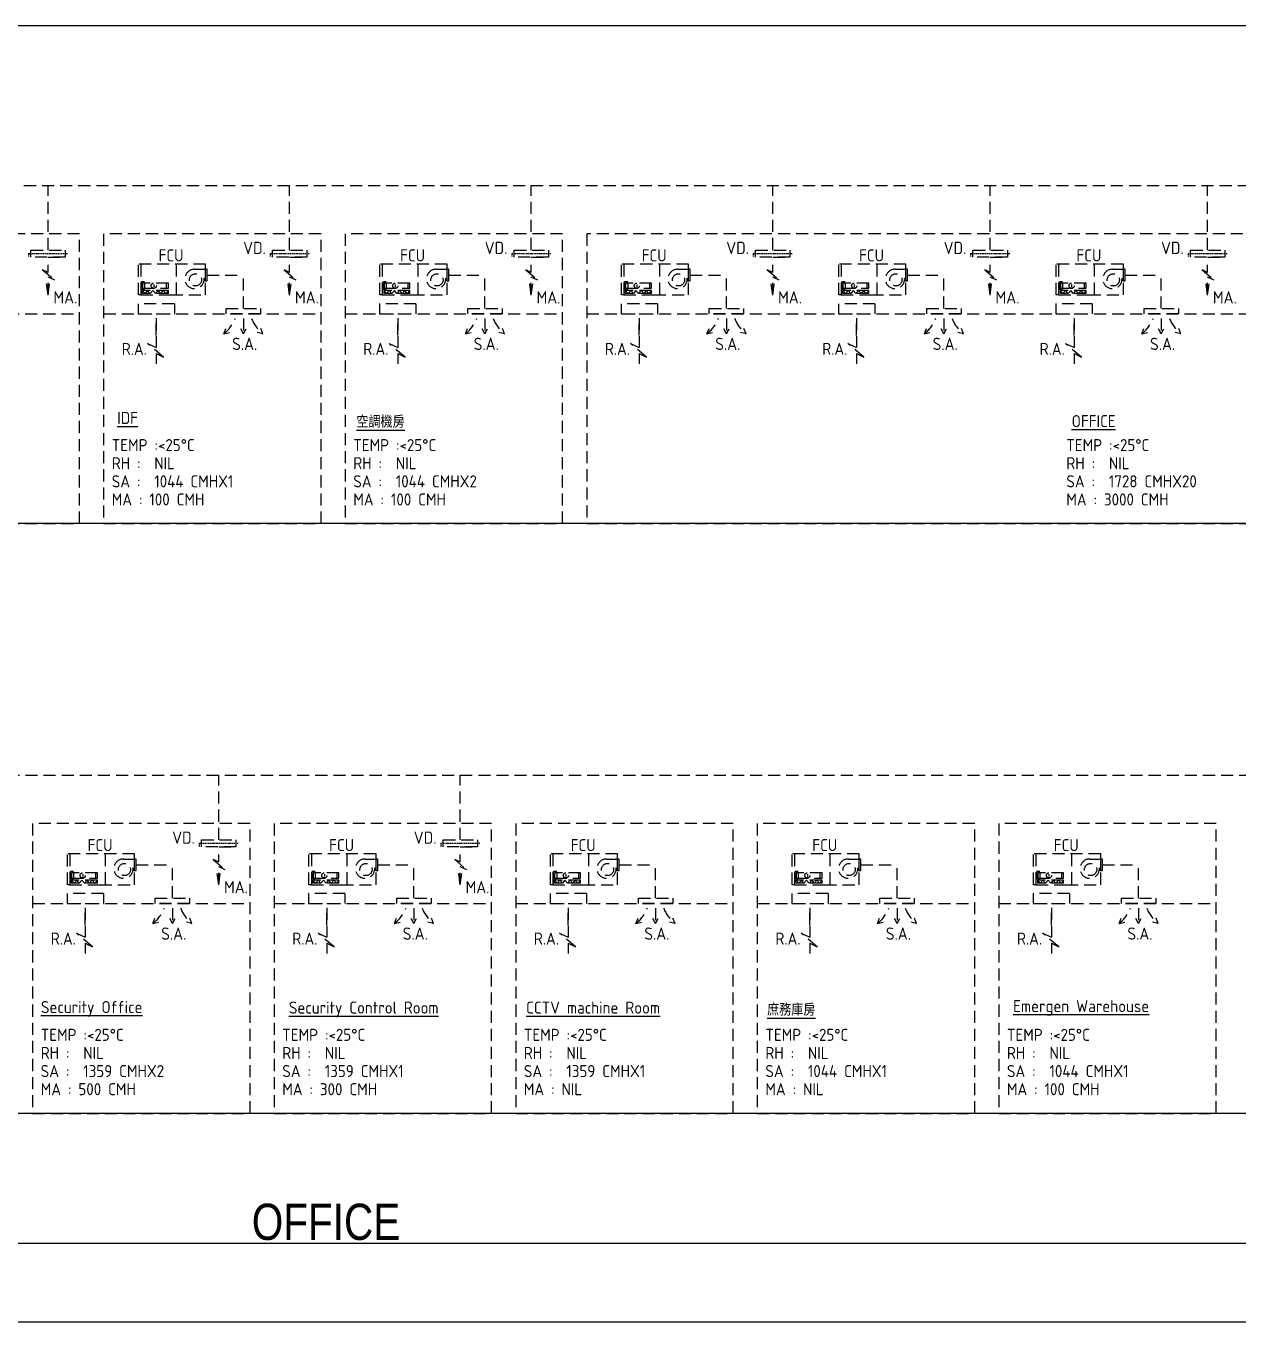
# Model space of a CAD drawing. Extents: x 41366 to 42076, y 84937 to 85507.
# Drawn here: x 41640.9 to 41891.8, y 84936.7 to 85205 of the extents above; entities that cross this region are included whole.
import ezdxf
from ezdxf.enums import TextEntityAlignment as Align

# ---------------------------------------------------------------- set-up
doc = ezdxf.new("R2010")
doc.units = 0
doc.header["$LTSCALE"] = 10
doc.linetypes.add('HIDDEN', pattern=[0.375, 0.25, -0.125])
for name, color, linetype in [('A-DETL-01', 1, 'Continuous'), ('M-DETL-22', 22, 'Continuous'), ('M-DUCT', 6, 'Continuous'), ('M-DUCT-DAPR', 3, 'Continuous'), ('M-EQPM-FFU', 3, 'Continuous'), ('M-EXHS-DAPR', 2, 'Continuous'), ('M-EXHS-TEXT', 4, 'Continuous'), ('M-HVAC-EQPM', 3, 'Continuous'), ('M-HVAC-TEXT', 2, 'Continuous'), ('SL', 1, 'Continuous')]:
    doc.layers.add(name, color=color, linetype=linetype)
doc.styles.add('AA-TXT', font='isocp.shx', dxfattribs={"width": 0.8, "bigfont": 'chineset.shx'})
doc.styles.add('STDTEXT', font='isocp.shx', dxfattribs={"bigfont": 'chineset.shx'})

msp = doc.modelspace()

# ---------------------------------------------------------------- linework, layer by layer
at = {"color": 252, "linetype": 'HIDDEN'}
for p, q in [((41685.87, 85144.46), (41685.87, 85141.28)), ((41735.87, 85144.46), (41735.87, 85141.28)), ((41785.87, 85144.46), (41785.87, 85141.28)), ((41830.87, 85144.46), (41830.87, 85141.28)), ((41875.87, 85144.46), (41875.87, 85141.28)), ((41681.83, 85141.28), (41682.25, 85142.39)), ((41681.83, 85141.28), (41682.99, 85141.56)), ((41685.87, 85141.28), (41685.31, 85142.34)), ((41685.87, 85141.28), (41686.42, 85142.34)), ((41689.91, 85141.28), (41688.75, 85141.56)), ((41689.91, 85141.28), (41689.48, 85142.39)), ((41731.83, 85141.28), (41732.25, 85142.39)), ((41731.83, 85141.28), (41732.99, 85141.56)), ((41735.87, 85141.28), (41735.31, 85142.34)), ((41735.87, 85141.28), (41736.42, 85142.34)), ((41739.91, 85141.28), (41738.75, 85141.56)), ((41739.91, 85141.28), (41739.48, 85142.39)), ((41781.83, 85141.28), (41782.25, 85142.39)), ((41781.83, 85141.28), (41782.99, 85141.56)), ((41785.87, 85141.28), (41785.31, 85142.34)), ((41785.87, 85141.28), (41786.42, 85142.34)), ((41789.91, 85141.28), (41788.75, 85141.56)), ((41789.91, 85141.28), (41789.48, 85142.39)), ((41826.83, 85141.28), (41827.25, 85142.39)), ((41826.83, 85141.28), (41827.99, 85141.56)), ((41830.87, 85141.28), (41830.31, 85142.34)), ((41830.87, 85141.28), (41831.42, 85142.34)), ((41834.91, 85141.28), (41833.75, 85141.56)), ((41834.91, 85141.28), (41834.48, 85142.39)), ((41871.83, 85141.28), (41872.25, 85142.39)), ((41871.83, 85141.28), (41872.99, 85141.56)), ((41875.87, 85141.28), (41875.31, 85142.34)), ((41875.87, 85141.28), (41876.42, 85142.34)), ((41879.91, 85141.28), (41878.75, 85141.56)), ((41879.91, 85141.28), (41879.48, 85142.39)), ((41671.18, 85022.38), (41671.18, 85019.2)), ((41721.18, 85022.38), (41721.18, 85019.2)), ((41771.18, 85022.38), (41771.18, 85019.2)), ((41821.18, 85022.38), (41821.18, 85019.2)), ((41871.18, 85022.38), (41871.18, 85019.2)), ((41667.13, 85019.2), (41667.56, 85020.31)), ((41671.18, 85019.2), (41670.62, 85020.25)), ((41671.18, 85019.2), (41671.73, 85020.25)), ((41675.22, 85019.2), (41674.79, 85020.31)), ((41717.13, 85019.2), (41717.56, 85020.31)), ((41721.18, 85019.2), (41720.62, 85020.25)), ((41721.18, 85019.2), (41721.73, 85020.25)), ((41725.22, 85019.2), (41724.79, 85020.31)), ((41767.13, 85019.2), (41767.56, 85020.31)), ((41771.18, 85019.2), (41770.62, 85020.25)), ((41771.18, 85019.2), (41771.73, 85020.25)), ((41775.22, 85019.2), (41774.79, 85020.31)), ((41817.13, 85019.2), (41817.56, 85020.31)), ((41821.18, 85019.2), (41820.62, 85020.25)), ((41821.18, 85019.2), (41821.73, 85020.25)), ((41825.22, 85019.2), (41824.79, 85020.31)), ((41867.13, 85019.2), (41867.56, 85020.31)), ((41871.18, 85019.2), (41870.62, 85020.25)), ((41871.18, 85019.2), (41871.73, 85020.25)), ((41875.22, 85019.2), (41874.79, 85020.31)), ((41667.13, 85019.2), (41668.29, 85019.47)), ((41675.22, 85019.2), (41674.06, 85019.47)), ((41717.13, 85019.2), (41718.29, 85019.47)), ((41725.22, 85019.2), (41724.06, 85019.47)), ((41767.13, 85019.2), (41768.29, 85019.47)), ((41775.22, 85019.2), (41774.06, 85019.47)), ((41817.13, 85019.2), (41818.29, 85019.47)), ((41825.22, 85019.2), (41824.06, 85019.47)), ((41867.13, 85019.2), (41868.29, 85019.47)), ((41875.22, 85019.2), (41874.06, 85019.47))]:
    msp.add_line(p, q, dxfattribs=at)
at = {"color": 2}
msp.add_line((41370.97, 84953.01), (42055.27, 84953.01), dxfattribs=at)
at = {"color": 252, "linetype": 'HIDDEN'}
for centre, start, end in [((41677.15, 85147.21), 308.2671, 338.6838), ((41694.58, 85147.21), 201.3162, 231.7329), ((41727.15, 85147.21), 308.2671, 338.6838), ((41744.58, 85147.21), 201.3162, 231.7329), ((41777.15, 85147.21), 308.2671, 338.6838), ((41794.58, 85147.21), 201.3162, 231.7329), ((41822.15, 85147.21), 308.2671, 338.6838), ((41839.58, 85147.21), 201.3162, 231.7329), ((41867.15, 85147.21), 308.2671, 338.6838), ((41884.58, 85147.21), 201.3162, 231.7329), ((41662.46, 85025.12), 308.2671, 338.6838), ((41679.89, 85025.12), 201.3162, 231.7329), ((41712.46, 85025.12), 308.2671, 338.6838), ((41729.89, 85025.12), 201.3162, 231.7329), ((41762.46, 85025.12), 308.2671, 338.6838), ((41779.89, 85025.12), 201.3162, 231.7329), ((41812.46, 85025.12), 308.2671, 338.6838), ((41829.89, 85025.12), 201.3162, 231.7329), ((41862.46, 85025.12), 308.2671, 338.6838), ((41879.89, 85025.12), 201.3162, 231.7329)]:
    msp.add_arc(centre, 7.55, start, end, dxfattribs=at)
at = {"layer": 'A-DETL-01', "linetype": 'Continuous'}
for p, q in [((42049.3, 85205.02), (41374.83, 85205.02)), ((42049.3, 85101.99), (41375.02, 85101.99)), ((42067.5, 84979.9), (41369.96, 84979.9))]:
    msp.add_line(p, q, dxfattribs=at)
at = {"layer": 'DEFPOINTS', "color": 1}
msp.add_lwpolyline([(41365.57, 85507.15), (42076.35, 85507.15), (42076.35, 84936.69), (41365.57, 84936.69)], close=True, dxfattribs=at)
at = {"layer": 'M-DETL-22', "color": 252, "linetype": 'HIDDEN'}
for p, q in [((41664.62, 85149.33), (41670.84, 85149.33)), ((41714.62, 85149.33), (41720.84, 85149.33)), ((41764.62, 85149.33), (41770.84, 85149.33)), ((41809.62, 85149.33), (41815.84, 85149.33)), ((41854.62, 85149.33), (41860.84, 85149.33)), ((41649.93, 85027.24), (41656.15, 85027.24)), ((41699.93, 85027.24), (41706.15, 85027.24)), ((41749.93, 85027.24), (41756.15, 85027.24)), ((41799.93, 85027.24), (41806.15, 85027.24)), ((41849.93, 85027.24), (41856.15, 85027.24))]:
    msp.add_line(p, q, dxfattribs=at)
at = {"layer": 'M-DUCT', "color": 252, "linetype": 'HIDDEN'}
for p, q in [((41445.44, 85172), (41989.24, 85172)), ((41645.44, 85158.62), (41645.44, 85172)), ((41695.44, 85158.62), (41695.44, 85172)), ((41745.44, 85158.62), (41745.44, 85172)), ((41795.44, 85158.62), (41795.44, 85172)), ((41840.44, 85158.62), (41840.44, 85172)), ((41885.44, 85158.62), (41885.44, 85172)), ((41678.36, 85153.43), (41685.87, 85153.43)), ((41685.87, 85146.51), (41685.87, 85153.43)), ((41728.36, 85153.43), (41735.87, 85153.43)), ((41735.87, 85146.51), (41735.87, 85153.43)), ((41778.36, 85153.43), (41785.87, 85153.43)), ((41785.87, 85146.51), (41785.87, 85153.43)), ((41823.36, 85153.43), (41830.87, 85153.43)), ((41830.87, 85146.51), (41830.87, 85153.43)), ((41868.36, 85153.43), (41875.87, 85153.43)), ((41875.87, 85146.51), (41875.87, 85153.43)), ((41580.75, 85049.92), (42007.13, 85049.92)), ((41680.75, 85036.53), (41680.75, 85049.92)), ((41730.75, 85036.53), (41730.75, 85049.92)), ((41663.67, 85031.35), (41671.18, 85031.35)), ((41671.18, 85024.42), (41671.18, 85031.35)), ((41713.67, 85031.35), (41721.18, 85031.35)), ((41721.18, 85024.42), (41721.18, 85031.35)), ((41763.67, 85031.35), (41771.18, 85031.35)), ((41771.18, 85024.42), (41771.18, 85031.35)), ((41813.67, 85031.35), (41821.18, 85031.35)), ((41821.18, 85024.42), (41821.18, 85031.35)), ((41863.67, 85031.35), (41871.18, 85031.35)), ((41871.18, 85024.42), (41871.18, 85031.35))]:
    msp.add_line(p, q, dxfattribs=at)
at = {"layer": 'M-DUCT-DAPR', "color": 252, "linetype": 'HIDDEN', "ltscale": 0.1}
for p, q in [((41641.4, 85157.89), (41649.49, 85157.89)), ((41641.4, 85157.89), (41641.4, 85157.16)), ((41691.4, 85157.89), (41699.49, 85157.89)), ((41691.4, 85157.89), (41691.4, 85157.16)), ((41741.4, 85157.89), (41749.49, 85157.89)), ((41741.4, 85157.89), (41741.4, 85157.16)), ((41791.4, 85157.89), (41799.49, 85157.89)), ((41791.4, 85157.89), (41791.4, 85157.16)), ((41836.4, 85157.89), (41844.49, 85157.89)), ((41836.4, 85157.89), (41836.4, 85157.16)), ((41881.4, 85157.89), (41889.49, 85157.89)), ((41881.4, 85157.89), (41881.4, 85157.16)), ((41676.71, 85035.8), (41684.79, 85035.8)), ((41676.71, 85035.8), (41676.71, 85035.07)), ((41726.71, 85035.8), (41734.79, 85035.8)), ((41726.71, 85035.8), (41726.71, 85035.07))]:
    msp.add_line(p, q, dxfattribs=at)
at = {"layer": 'M-DUCT-DAPR', "color": 252, "linetype": 'HIDDEN'}
for points in [[(41649, 85157.16), (41641.89, 85157.16), (41641.89, 85158.62), (41649, 85158.62)], [(41699, 85157.16), (41691.89, 85157.16), (41691.89, 85158.62), (41699, 85158.62)], [(41749, 85157.16), (41741.89, 85157.16), (41741.89, 85158.62), (41749, 85158.62)], [(41799, 85157.16), (41791.89, 85157.16), (41791.89, 85158.62), (41799, 85158.62)], [(41844, 85157.16), (41836.89, 85157.16), (41836.89, 85158.62), (41844, 85158.62)], [(41889, 85157.16), (41881.89, 85157.16), (41881.89, 85158.62), (41889, 85158.62)], [(41684.31, 85035.07), (41677.2, 85035.07), (41677.2, 85036.53), (41684.31, 85036.53)], [(41734.31, 85035.07), (41727.2, 85035.07), (41727.2, 85036.53), (41734.31, 85036.53)]]:
    msp.add_lwpolyline(points, close=True, dxfattribs=at)
at = {"layer": 'M-EQPM-FFU', "color": 252, "linetype": 'HIDDEN'}
for p, q in [((41671.58, 85147.47), (41664.05, 85147.47)), ((41664.05, 85147.47), (41664.05, 85145.39)), ((41671.58, 85147.47), (41671.58, 85145.39)), ((41721.58, 85147.47), (41714.05, 85147.47)), ((41714.05, 85147.47), (41714.05, 85145.39)), ((41721.58, 85147.47), (41721.58, 85145.39)), ((41771.58, 85147.47), (41764.05, 85147.47)), ((41764.05, 85147.47), (41764.05, 85145.39)), ((41771.58, 85147.47), (41771.58, 85145.39)), ((41816.58, 85147.47), (41809.05, 85147.47)), ((41809.05, 85147.47), (41809.05, 85145.39)), ((41816.58, 85147.47), (41816.58, 85145.39)), ((41861.58, 85147.47), (41854.05, 85147.47)), ((41854.05, 85147.47), (41854.05, 85145.39)), ((41861.58, 85147.47), (41861.58, 85145.39)), ((41664.05, 85145.39), (41671.58, 85145.39)), ((41714.05, 85145.39), (41721.58, 85145.39)), ((41764.05, 85145.39), (41771.58, 85145.39)), ((41809.05, 85145.39), (41816.58, 85145.39)), ((41854.05, 85145.39), (41861.58, 85145.39)), ((41656.89, 85025.39), (41649.36, 85025.39)), ((41649.36, 85025.39), (41649.36, 85023.31)), ((41656.89, 85025.39), (41656.89, 85023.31)), ((41706.89, 85025.39), (41699.36, 85025.39)), ((41699.36, 85025.39), (41699.36, 85023.31)), ((41706.89, 85025.39), (41706.89, 85023.31)), ((41756.89, 85025.39), (41749.36, 85025.39)), ((41749.36, 85025.39), (41749.36, 85023.31)), ((41756.89, 85025.39), (41756.89, 85023.31)), ((41806.89, 85025.39), (41799.36, 85025.39)), ((41799.36, 85025.39), (41799.36, 85023.31)), ((41806.89, 85025.39), (41806.89, 85023.31)), ((41856.89, 85025.39), (41849.36, 85025.39)), ((41849.36, 85025.39), (41849.36, 85023.31)), ((41856.89, 85025.39), (41856.89, 85023.31)), ((41649.36, 85023.31), (41656.89, 85023.31)), ((41699.36, 85023.31), (41706.89, 85023.31)), ((41749.36, 85023.31), (41756.89, 85023.31)), ((41799.36, 85023.31), (41806.89, 85023.31)), ((41849.36, 85023.31), (41856.89, 85023.31))]:
    msp.add_line(p, q, dxfattribs=at)
at = {"layer": 'M-EXHS-DAPR', "color": 252, "linetype": 'HIDDEN'}
for p, q in [((41641.95, 85158.62), (41648.94, 85158.62)), ((41645.44, 85157.16), (41648.94, 85157.16)), ((41691.95, 85158.62), (41698.94, 85158.62)), ((41695.44, 85157.16), (41698.94, 85157.16)), ((41741.95, 85158.62), (41748.94, 85158.62)), ((41745.44, 85157.16), (41748.94, 85157.16)), ((41791.95, 85158.62), (41798.94, 85158.62)), ((41795.44, 85157.16), (41798.94, 85157.16)), ((41836.95, 85158.62), (41843.94, 85158.62)), ((41840.44, 85157.16), (41843.94, 85157.16)), ((41881.95, 85158.62), (41888.94, 85158.62)), ((41885.44, 85157.16), (41888.94, 85157.16)), ((41682.31, 85146.51), (41689.42, 85146.51)), ((41682.31, 85145.39), (41682.31, 85146.51)), ((41689.42, 85146.51), (41689.42, 85145.39)), ((41732.31, 85146.51), (41739.42, 85146.51)), ((41732.31, 85145.39), (41732.31, 85146.51)), ((41739.42, 85146.51), (41739.42, 85145.39)), ((41782.31, 85146.51), (41789.42, 85146.51)), ((41782.31, 85145.39), (41782.31, 85146.51)), ((41789.42, 85146.51), (41789.42, 85145.39)), ((41827.31, 85146.51), (41834.42, 85146.51)), ((41827.31, 85145.39), (41827.31, 85146.51)), ((41834.42, 85146.51), (41834.42, 85145.39)), ((41872.31, 85146.51), (41879.42, 85146.51)), ((41872.31, 85145.39), (41872.31, 85146.51)), ((41879.42, 85146.51), (41879.42, 85145.39)), ((41689.42, 85145.39), (41682.31, 85145.39)), ((41739.42, 85145.39), (41732.31, 85145.39)), ((41789.42, 85145.39), (41782.31, 85145.39)), ((41834.42, 85145.39), (41827.31, 85145.39)), ((41879.42, 85145.39), (41872.31, 85145.39)), ((41677.25, 85036.53), (41684.25, 85036.53)), ((41727.25, 85036.53), (41734.25, 85036.53)), ((41680.75, 85035.07), (41684.25, 85035.07)), ((41730.75, 85035.07), (41734.25, 85035.07)), ((41667.62, 85024.42), (41674.73, 85024.42)), ((41667.62, 85023.31), (41667.62, 85024.42)), ((41674.73, 85023.31), (41667.62, 85023.31)), ((41674.73, 85024.42), (41674.73, 85023.31)), ((41717.62, 85024.42), (41724.73, 85024.42)), ((41717.62, 85023.31), (41717.62, 85024.42)), ((41724.73, 85023.31), (41717.62, 85023.31)), ((41724.73, 85024.42), (41724.73, 85023.31)), ((41767.62, 85024.42), (41774.73, 85024.42)), ((41767.62, 85023.31), (41767.62, 85024.42)), ((41774.73, 85023.31), (41767.62, 85023.31)), ((41774.73, 85024.42), (41774.73, 85023.31)), ((41817.62, 85024.42), (41824.73, 85024.42)), ((41817.62, 85023.31), (41817.62, 85024.42)), ((41824.73, 85023.31), (41817.62, 85023.31)), ((41824.73, 85024.42), (41824.73, 85023.31)), ((41867.62, 85024.42), (41874.73, 85024.42)), ((41867.62, 85023.31), (41867.62, 85024.42)), ((41874.73, 85023.31), (41867.62, 85023.31)), ((41874.73, 85024.42), (41874.73, 85023.31))]:
    msp.add_line(p, q, dxfattribs=at)
at = {"layer": 'M-HVAC-EQPM', "color": 252, "linetype": 'HIDDEN'}
for p, q in [((41678.02, 85155.67), (41664.12, 85155.67)), ((41664.12, 85149.33), (41664.12, 85155.67)), ((41664.62, 85155.67), (41664.62, 85149.33)), ((41671.97, 85155.67), (41671.97, 85149.33)), ((41675.75, 85154.64), (41678.02, 85154.64)), ((41678.02, 85154.64), (41678.02, 85155.67)), ((41678.02, 85152.23), (41678.02, 85154.64)), ((41678.36, 85154.64), (41678.02, 85154.64)), ((41678.36, 85152.23), (41678.36, 85154.64)), ((41728.02, 85155.67), (41714.12, 85155.67)), ((41714.12, 85149.33), (41714.12, 85155.67)), ((41714.62, 85155.67), (41714.62, 85149.33)), ((41721.97, 85155.67), (41721.97, 85149.33)), ((41725.75, 85154.64), (41728.02, 85154.64)), ((41728.02, 85154.64), (41728.02, 85155.67)), ((41728.02, 85152.23), (41728.02, 85154.64)), ((41728.36, 85154.64), (41728.02, 85154.64)), ((41728.36, 85152.23), (41728.36, 85154.64)), ((41778.02, 85155.67), (41764.12, 85155.67)), ((41764.12, 85149.33), (41764.12, 85155.67)), ((41764.62, 85155.67), (41764.62, 85149.33)), ((41771.97, 85155.67), (41771.97, 85149.33)), ((41775.75, 85154.64), (41778.02, 85154.64)), ((41778.02, 85154.64), (41778.02, 85155.67)), ((41778.02, 85152.23), (41778.02, 85154.64)), ((41778.36, 85154.64), (41778.02, 85154.64)), ((41778.36, 85152.23), (41778.36, 85154.64)), ((41823.02, 85155.67), (41809.12, 85155.67)), ((41809.12, 85149.33), (41809.12, 85155.67)), ((41809.62, 85155.67), (41809.62, 85149.33)), ((41816.97, 85155.67), (41816.97, 85149.33)), ((41820.75, 85154.64), (41823.02, 85154.64)), ((41823.02, 85154.64), (41823.02, 85155.67)), ((41823.02, 85152.23), (41823.02, 85154.64)), ((41823.36, 85154.64), (41823.02, 85154.64)), ((41823.36, 85152.23), (41823.36, 85154.64)), ((41868.02, 85155.67), (41854.12, 85155.67)), ((41854.12, 85149.33), (41854.12, 85155.67)), ((41854.62, 85155.67), (41854.62, 85149.33)), ((41861.97, 85155.67), (41861.97, 85149.33)), ((41865.75, 85154.64), (41868.02, 85154.64)), ((41868.02, 85154.64), (41868.02, 85155.67)), ((41868.02, 85152.23), (41868.02, 85154.64)), ((41868.36, 85154.64), (41868.02, 85154.64)), ((41868.36, 85152.23), (41868.36, 85154.64)), ((41664.77, 85150.47), (41664.77, 85152.02)), ((41665.41, 85152.02), (41664.77, 85152.02)), ((41670.33, 85151.78), (41664.98, 85151.78)), ((41664.98, 85151.78), (41664.98, 85150.71)), ((41665.41, 85151.78), (41665.41, 85150.71)), ((41667.31, 85151.5), (41667.31, 85150.99)), ((41669.91, 85151.78), (41669.91, 85150.71)), ((41670.33, 85150.71), (41670.33, 85151.78)), ((41678.02, 85152.23), (41677.7, 85152.23)), ((41678.02, 85149.33), (41678.02, 85152.23)), ((41678.02, 85152.23), (41678.36, 85152.23)), ((41714.77, 85150.47), (41714.77, 85152.02)), ((41715.41, 85152.02), (41714.77, 85152.02)), ((41720.33, 85151.78), (41714.98, 85151.78)), ((41714.98, 85151.78), (41714.98, 85150.71)), ((41715.41, 85151.78), (41715.41, 85150.71)), ((41717.31, 85151.5), (41717.31, 85150.99)), ((41719.91, 85151.78), (41719.91, 85150.71)), ((41720.33, 85150.71), (41720.33, 85151.78)), ((41728.02, 85152.23), (41727.7, 85152.23)), ((41728.02, 85149.33), (41728.02, 85152.23)), ((41728.02, 85152.23), (41728.36, 85152.23)), ((41764.77, 85150.47), (41764.77, 85152.02)), ((41765.41, 85152.02), (41764.77, 85152.02)), ((41770.33, 85151.78), (41764.98, 85151.78)), ((41764.98, 85151.78), (41764.98, 85150.71)), ((41765.41, 85151.78), (41765.41, 85150.71)), ((41767.31, 85151.5), (41767.31, 85150.99)), ((41769.91, 85151.78), (41769.91, 85150.71)), ((41770.33, 85150.71), (41770.33, 85151.78)), ((41778.02, 85152.23), (41777.7, 85152.23)), ((41778.02, 85149.33), (41778.02, 85152.23)), ((41778.02, 85152.23), (41778.36, 85152.23)), ((41809.77, 85150.47), (41809.77, 85152.02)), ((41810.41, 85152.02), (41809.77, 85152.02)), ((41815.33, 85151.78), (41809.98, 85151.78)), ((41809.98, 85151.78), (41809.98, 85150.71)), ((41810.41, 85151.78), (41810.41, 85150.71)), ((41812.31, 85151.5), (41812.31, 85150.99)), ((41814.91, 85151.78), (41814.91, 85150.71)), ((41815.33, 85150.71), (41815.33, 85151.78)), ((41823.02, 85152.23), (41822.7, 85152.23)), ((41823.02, 85149.33), (41823.02, 85152.23)), ((41823.02, 85152.23), (41823.36, 85152.23)), ((41854.77, 85150.47), (41854.77, 85152.02)), ((41855.41, 85152.02), (41854.77, 85152.02)), ((41860.33, 85151.78), (41854.98, 85151.78)), ((41854.98, 85151.78), (41854.98, 85150.71)), ((41855.41, 85151.78), (41855.41, 85150.71)), ((41857.31, 85151.5), (41857.31, 85150.99)), ((41859.91, 85151.78), (41859.91, 85150.71)), ((41860.33, 85150.71), (41860.33, 85151.78)), ((41868.02, 85152.23), (41867.7, 85152.23)), ((41868.02, 85149.33), (41868.02, 85152.23)), ((41868.02, 85152.23), (41868.36, 85152.23)), ((41664.62, 85149.33), (41664.12, 85149.33)), ((41665.41, 85150.47), (41664.77, 85150.47)), ((41664.98, 85150.71), (41670.33, 85150.71)), ((41664.98, 85149.63), (41664.98, 85150.26)), ((41665.52, 85149.63), (41664.98, 85150.26)), ((41670.33, 85150.26), (41664.98, 85150.26)), ((41670.33, 85149.63), (41664.98, 85149.63)), ((41666.05, 85150.26), (41665.52, 85149.63)), ((41666.59, 85149.63), (41666.05, 85150.26)), ((41667.12, 85150.26), (41666.59, 85149.63)), ((41667.66, 85149.63), (41667.12, 85150.26)), ((41668.19, 85150.26), (41667.66, 85149.63)), ((41668.73, 85149.63), (41668.19, 85150.26)), ((41669.26, 85150.26), (41668.73, 85149.63)), ((41669.8, 85149.63), (41669.26, 85150.26)), ((41670.33, 85150.26), (41669.8, 85149.63)), ((41670.33, 85149.63), (41670.33, 85150.26)), ((41670.84, 85149.33), (41678.02, 85149.33)), ((41714.62, 85149.33), (41714.12, 85149.33)), ((41715.41, 85150.47), (41714.77, 85150.47)), ((41714.98, 85150.71), (41720.33, 85150.71)), ((41714.98, 85149.63), (41714.98, 85150.26)), ((41715.52, 85149.63), (41714.98, 85150.26)), ((41720.33, 85150.26), (41714.98, 85150.26)), ((41720.33, 85149.63), (41714.98, 85149.63)), ((41716.05, 85150.26), (41715.52, 85149.63)), ((41716.59, 85149.63), (41716.05, 85150.26)), ((41717.12, 85150.26), (41716.59, 85149.63)), ((41717.66, 85149.63), (41717.12, 85150.26)), ((41718.19, 85150.26), (41717.66, 85149.63)), ((41718.73, 85149.63), (41718.19, 85150.26)), ((41719.26, 85150.26), (41718.73, 85149.63)), ((41719.8, 85149.63), (41719.26, 85150.26)), ((41720.33, 85150.26), (41719.8, 85149.63)), ((41720.33, 85149.63), (41720.33, 85150.26)), ((41720.84, 85149.33), (41728.02, 85149.33)), ((41764.62, 85149.33), (41764.12, 85149.33)), ((41765.41, 85150.47), (41764.77, 85150.47)), ((41764.98, 85150.71), (41770.33, 85150.71)), ((41764.98, 85149.63), (41764.98, 85150.26)), ((41765.52, 85149.63), (41764.98, 85150.26)), ((41770.33, 85150.26), (41764.98, 85150.26)), ((41770.33, 85149.63), (41764.98, 85149.63)), ((41766.05, 85150.26), (41765.52, 85149.63)), ((41766.59, 85149.63), (41766.05, 85150.26)), ((41767.12, 85150.26), (41766.59, 85149.63)), ((41767.66, 85149.63), (41767.12, 85150.26)), ((41768.19, 85150.26), (41767.66, 85149.63)), ((41768.73, 85149.63), (41768.19, 85150.26)), ((41769.26, 85150.26), (41768.73, 85149.63)), ((41769.8, 85149.63), (41769.26, 85150.26)), ((41770.33, 85150.26), (41769.8, 85149.63)), ((41770.33, 85149.63), (41770.33, 85150.26)), ((41770.84, 85149.33), (41778.02, 85149.33)), ((41809.62, 85149.33), (41809.12, 85149.33)), ((41810.41, 85150.47), (41809.77, 85150.47)), ((41809.98, 85150.71), (41815.33, 85150.71)), ((41809.98, 85149.63), (41809.98, 85150.26)), ((41810.52, 85149.63), (41809.98, 85150.26)), ((41815.33, 85150.26), (41809.98, 85150.26)), ((41815.33, 85149.63), (41809.98, 85149.63)), ((41811.05, 85150.26), (41810.52, 85149.63)), ((41811.59, 85149.63), (41811.05, 85150.26)), ((41812.12, 85150.26), (41811.59, 85149.63)), ((41812.66, 85149.63), (41812.12, 85150.26)), ((41813.19, 85150.26), (41812.66, 85149.63)), ((41813.73, 85149.63), (41813.19, 85150.26)), ((41814.26, 85150.26), (41813.73, 85149.63)), ((41814.8, 85149.63), (41814.26, 85150.26)), ((41815.33, 85150.26), (41814.8, 85149.63)), ((41815.33, 85149.63), (41815.33, 85150.26)), ((41815.84, 85149.33), (41823.02, 85149.33)), ((41854.62, 85149.33), (41854.12, 85149.33)), ((41855.41, 85150.47), (41854.77, 85150.47)), ((41854.98, 85150.71), (41860.33, 85150.71)), ((41854.98, 85149.63), (41854.98, 85150.26)), ((41855.52, 85149.63), (41854.98, 85150.26)), ((41860.33, 85150.26), (41854.98, 85150.26)), ((41860.33, 85149.63), (41854.98, 85149.63)), ((41856.05, 85150.26), (41855.52, 85149.63)), ((41856.59, 85149.63), (41856.05, 85150.26)), ((41857.12, 85150.26), (41856.59, 85149.63)), ((41857.66, 85149.63), (41857.12, 85150.26)), ((41858.19, 85150.26), (41857.66, 85149.63)), ((41858.73, 85149.63), (41858.19, 85150.26)), ((41859.26, 85150.26), (41858.73, 85149.63)), ((41859.8, 85149.63), (41859.26, 85150.26)), ((41860.33, 85150.26), (41859.8, 85149.63)), ((41860.33, 85149.63), (41860.33, 85150.26)), ((41860.84, 85149.33), (41868.02, 85149.33)), ((41663.33, 85033.59), (41649.43, 85033.59)), ((41649.43, 85027.24), (41649.43, 85033.59)), ((41649.93, 85033.59), (41649.93, 85027.24)), ((41657.28, 85033.59), (41657.28, 85027.24)), ((41663.33, 85032.55), (41663.33, 85033.59)), ((41713.33, 85033.59), (41699.43, 85033.59)), ((41699.43, 85027.24), (41699.43, 85033.59)), ((41699.93, 85033.59), (41699.93, 85027.24)), ((41707.28, 85033.59), (41707.28, 85027.24)), ((41713.33, 85032.55), (41713.33, 85033.59)), ((41763.33, 85033.59), (41749.43, 85033.59)), ((41749.43, 85027.24), (41749.43, 85033.59)), ((41749.93, 85033.59), (41749.93, 85027.24)), ((41757.28, 85033.59), (41757.28, 85027.24)), ((41763.33, 85032.55), (41763.33, 85033.59)), ((41813.33, 85033.59), (41799.43, 85033.59)), ((41799.43, 85027.24), (41799.43, 85033.59)), ((41799.93, 85033.59), (41799.93, 85027.24)), ((41807.28, 85033.59), (41807.28, 85027.24)), ((41813.33, 85032.55), (41813.33, 85033.59)), ((41863.33, 85033.59), (41849.43, 85033.59)), ((41849.43, 85027.24), (41849.43, 85033.59)), ((41849.93, 85033.59), (41849.93, 85027.24)), ((41857.28, 85033.59), (41857.28, 85027.24)), ((41863.33, 85032.55), (41863.33, 85033.59)), ((41661.06, 85032.55), (41663.33, 85032.55)), ((41663.33, 85030.15), (41663.33, 85032.55)), ((41663.67, 85032.55), (41663.33, 85032.55)), ((41663.67, 85030.15), (41663.67, 85032.55)), ((41711.06, 85032.55), (41713.33, 85032.55)), ((41713.33, 85030.15), (41713.33, 85032.55)), ((41713.67, 85032.55), (41713.33, 85032.55)), ((41713.67, 85030.15), (41713.67, 85032.55)), ((41761.06, 85032.55), (41763.33, 85032.55)), ((41763.33, 85030.15), (41763.33, 85032.55)), ((41763.67, 85032.55), (41763.33, 85032.55)), ((41763.67, 85030.15), (41763.67, 85032.55)), ((41811.06, 85032.55), (41813.33, 85032.55)), ((41813.33, 85030.15), (41813.33, 85032.55)), ((41813.67, 85032.55), (41813.33, 85032.55)), ((41813.67, 85030.15), (41813.67, 85032.55)), ((41861.06, 85032.55), (41863.33, 85032.55)), ((41863.33, 85030.15), (41863.33, 85032.55)), ((41863.67, 85032.55), (41863.33, 85032.55)), ((41863.67, 85030.15), (41863.67, 85032.55)), ((41650.08, 85028.38), (41650.08, 85029.94)), ((41650.72, 85029.94), (41650.08, 85029.94)), ((41650.72, 85028.38), (41650.08, 85028.38)), ((41655.64, 85029.69), (41650.29, 85029.69)), ((41650.29, 85029.69), (41650.29, 85028.62)), ((41650.29, 85028.62), (41655.64, 85028.62)), ((41650.29, 85027.54), (41650.29, 85028.17)), ((41650.82, 85027.54), (41650.29, 85028.17)), ((41655.64, 85028.17), (41650.29, 85028.17)), ((41650.72, 85029.69), (41650.72, 85028.62)), ((41651.36, 85028.17), (41650.82, 85027.54)), ((41651.9, 85027.54), (41651.36, 85028.17)), ((41652.43, 85028.17), (41651.9, 85027.54)), ((41652.97, 85027.54), (41652.43, 85028.17)), ((41652.62, 85029.42), (41652.62, 85028.9)), ((41653.5, 85028.17), (41652.97, 85027.54)), ((41654.04, 85027.54), (41653.5, 85028.17)), ((41654.57, 85028.17), (41654.04, 85027.54)), ((41655.11, 85027.54), (41654.57, 85028.17)), ((41655.64, 85028.17), (41655.11, 85027.54)), ((41655.22, 85029.69), (41655.22, 85028.62)), ((41655.64, 85028.62), (41655.64, 85029.69)), ((41655.64, 85027.54), (41655.64, 85028.17)), ((41663.33, 85030.15), (41663.01, 85030.15)), ((41663.33, 85027.24), (41663.33, 85030.15)), ((41663.33, 85030.15), (41663.67, 85030.15)), ((41700.08, 85028.38), (41700.08, 85029.94)), ((41700.72, 85029.94), (41700.08, 85029.94)), ((41700.72, 85028.38), (41700.08, 85028.38)), ((41705.64, 85029.69), (41700.29, 85029.69)), ((41700.29, 85029.69), (41700.29, 85028.62)), ((41700.29, 85028.62), (41705.64, 85028.62)), ((41700.29, 85027.54), (41700.29, 85028.17)), ((41700.82, 85027.54), (41700.29, 85028.17)), ((41705.64, 85028.17), (41700.29, 85028.17)), ((41700.72, 85029.69), (41700.72, 85028.62)), ((41701.36, 85028.17), (41700.82, 85027.54)), ((41701.9, 85027.54), (41701.36, 85028.17)), ((41702.43, 85028.17), (41701.9, 85027.54)), ((41702.97, 85027.54), (41702.43, 85028.17)), ((41702.62, 85029.42), (41702.62, 85028.9)), ((41703.5, 85028.17), (41702.97, 85027.54)), ((41704.04, 85027.54), (41703.5, 85028.17)), ((41704.57, 85028.17), (41704.04, 85027.54)), ((41705.11, 85027.54), (41704.57, 85028.17)), ((41705.64, 85028.17), (41705.11, 85027.54)), ((41705.22, 85029.69), (41705.22, 85028.62)), ((41705.64, 85028.62), (41705.64, 85029.69)), ((41705.64, 85027.54), (41705.64, 85028.17)), ((41713.33, 85030.15), (41713.01, 85030.15)), ((41713.33, 85027.24), (41713.33, 85030.15)), ((41713.33, 85030.15), (41713.67, 85030.15)), ((41750.08, 85028.38), (41750.08, 85029.94)), ((41750.72, 85029.94), (41750.08, 85029.94)), ((41750.72, 85028.38), (41750.08, 85028.38)), ((41755.64, 85029.69), (41750.29, 85029.69)), ((41750.29, 85029.69), (41750.29, 85028.62)), ((41750.29, 85028.62), (41755.64, 85028.62)), ((41750.29, 85027.54), (41750.29, 85028.17)), ((41750.82, 85027.54), (41750.29, 85028.17)), ((41755.64, 85028.17), (41750.29, 85028.17)), ((41750.72, 85029.69), (41750.72, 85028.62)), ((41751.36, 85028.17), (41750.82, 85027.54)), ((41751.9, 85027.54), (41751.36, 85028.17)), ((41752.43, 85028.17), (41751.9, 85027.54)), ((41752.97, 85027.54), (41752.43, 85028.17)), ((41752.62, 85029.42), (41752.62, 85028.9)), ((41753.5, 85028.17), (41752.97, 85027.54)), ((41754.04, 85027.54), (41753.5, 85028.17)), ((41754.57, 85028.17), (41754.04, 85027.54)), ((41755.11, 85027.54), (41754.57, 85028.17)), ((41755.64, 85028.17), (41755.11, 85027.54)), ((41755.22, 85029.69), (41755.22, 85028.62)), ((41755.64, 85028.62), (41755.64, 85029.69)), ((41755.64, 85027.54), (41755.64, 85028.17)), ((41763.33, 85030.15), (41763.01, 85030.15)), ((41763.33, 85027.24), (41763.33, 85030.15)), ((41763.33, 85030.15), (41763.67, 85030.15)), ((41800.08, 85028.38), (41800.08, 85029.94)), ((41800.72, 85029.94), (41800.08, 85029.94)), ((41800.72, 85028.38), (41800.08, 85028.38)), ((41805.64, 85029.69), (41800.29, 85029.69)), ((41800.29, 85029.69), (41800.29, 85028.62)), ((41800.29, 85028.62), (41805.64, 85028.62)), ((41800.29, 85027.54), (41800.29, 85028.17)), ((41800.82, 85027.54), (41800.29, 85028.17)), ((41805.64, 85028.17), (41800.29, 85028.17)), ((41800.72, 85029.69), (41800.72, 85028.62)), ((41801.36, 85028.17), (41800.82, 85027.54)), ((41801.9, 85027.54), (41801.36, 85028.17)), ((41802.43, 85028.17), (41801.9, 85027.54)), ((41802.97, 85027.54), (41802.43, 85028.17)), ((41802.62, 85029.42), (41802.62, 85028.9)), ((41803.5, 85028.17), (41802.97, 85027.54)), ((41804.04, 85027.54), (41803.5, 85028.17)), ((41804.57, 85028.17), (41804.04, 85027.54)), ((41805.11, 85027.54), (41804.57, 85028.17)), ((41805.64, 85028.17), (41805.11, 85027.54)), ((41805.22, 85029.69), (41805.22, 85028.62)), ((41805.64, 85028.62), (41805.64, 85029.69)), ((41805.64, 85027.54), (41805.64, 85028.17)), ((41813.33, 85030.15), (41813.01, 85030.15)), ((41813.33, 85027.24), (41813.33, 85030.15)), ((41813.33, 85030.15), (41813.67, 85030.15)), ((41850.08, 85028.38), (41850.08, 85029.94)), ((41850.72, 85029.94), (41850.08, 85029.94)), ((41850.72, 85028.38), (41850.08, 85028.38)), ((41855.64, 85029.69), (41850.29, 85029.69)), ((41850.29, 85029.69), (41850.29, 85028.62)), ((41850.29, 85028.62), (41855.64, 85028.62)), ((41850.29, 85027.54), (41850.29, 85028.17)), ((41850.82, 85027.54), (41850.29, 85028.17)), ((41855.64, 85028.17), (41850.29, 85028.17)), ((41850.72, 85029.69), (41850.72, 85028.62)), ((41851.36, 85028.17), (41850.82, 85027.54)), ((41851.9, 85027.54), (41851.36, 85028.17)), ((41852.43, 85028.17), (41851.9, 85027.54)), ((41852.97, 85027.54), (41852.43, 85028.17)), ((41852.62, 85029.42), (41852.62, 85028.9)), ((41853.5, 85028.17), (41852.97, 85027.54)), ((41854.04, 85027.54), (41853.5, 85028.17)), ((41854.57, 85028.17), (41854.04, 85027.54)), ((41855.11, 85027.54), (41854.57, 85028.17)), ((41855.64, 85028.17), (41855.11, 85027.54)), ((41855.22, 85029.69), (41855.22, 85028.62)), ((41855.64, 85028.62), (41855.64, 85029.69)), ((41855.64, 85027.54), (41855.64, 85028.17)), ((41863.33, 85030.15), (41863.01, 85030.15)), ((41863.33, 85027.24), (41863.33, 85030.15)), ((41863.33, 85030.15), (41863.67, 85030.15)), ((41649.93, 85027.24), (41649.43, 85027.24)), ((41655.64, 85027.54), (41650.29, 85027.54)), ((41656.15, 85027.24), (41663.33, 85027.24)), ((41699.93, 85027.24), (41699.43, 85027.24)), ((41705.64, 85027.54), (41700.29, 85027.54)), ((41706.15, 85027.24), (41713.33, 85027.24)), ((41749.93, 85027.24), (41749.43, 85027.24)), ((41755.64, 85027.54), (41750.29, 85027.54)), ((41756.15, 85027.24), (41763.33, 85027.24)), ((41799.93, 85027.24), (41799.43, 85027.24)), ((41805.64, 85027.54), (41800.29, 85027.54)), ((41806.15, 85027.24), (41813.33, 85027.24)), ((41849.93, 85027.24), (41849.43, 85027.24)), ((41855.64, 85027.54), (41850.29, 85027.54)), ((41856.15, 85027.24), (41863.33, 85027.24))]:
    msp.add_line(p, q, dxfattribs=at)
for centre, radius in [((41667.31, 85151.24), 0.536), ((41675.94, 85152.45), 1.26), ((41717.31, 85151.24), 0.536), ((41725.94, 85152.45), 1.26), ((41767.31, 85151.24), 0.536), ((41775.94, 85152.45), 1.26), ((41812.31, 85151.24), 0.536), ((41820.94, 85152.45), 1.26), ((41857.31, 85151.24), 0.536), ((41865.94, 85152.45), 1.26), ((41661.24, 85030.37), 1.26), ((41711.24, 85030.37), 1.26), ((41761.24, 85030.37), 1.26), ((41811.24, 85030.37), 1.26), ((41861.24, 85030.37), 1.26), ((41652.62, 85029.16), 0.536), ((41702.62, 85029.16), 0.536), ((41752.62, 85029.16), 0.536), ((41802.62, 85029.16), 0.536), ((41852.62, 85029.16), 0.536)]:
    msp.add_circle(centre, radius, dxfattribs=at)
for centre in [(41675.75, 85152.64), (41725.75, 85152.64), (41775.75, 85152.64), (41820.75, 85152.64), (41865.75, 85152.64), (41661.06, 85030.56), (41711.06, 85030.56), (41761.06, 85030.56), (41811.06, 85030.56), (41861.06, 85030.56)]:
    msp.add_arc(centre, 2, 90, 3.8694, dxfattribs=at)
at = {"layer": 'M-HVAC-TEXT', "color": 252, "linetype": 'HIDDEN'}
for p, q in [((41645.44, 85153.95), (41644.31, 85154.54)), ((41644.31, 85154.54), (41646.8, 85152.39)), ((41645.44, 85153.95), (41645.44, 85155.58)), ((41695.44, 85153.95), (41694.31, 85154.54)), ((41694.31, 85154.54), (41696.8, 85152.39)), ((41695.44, 85153.95), (41695.44, 85155.58)), ((41745.44, 85153.95), (41744.31, 85154.54)), ((41744.31, 85154.54), (41746.8, 85152.39)), ((41745.44, 85153.95), (41745.44, 85155.58)), ((41795.44, 85153.95), (41794.31, 85154.54)), ((41794.31, 85154.54), (41796.8, 85152.39)), ((41795.44, 85153.95), (41795.44, 85155.58)), ((41840.44, 85153.95), (41839.31, 85154.54)), ((41839.31, 85154.54), (41841.8, 85152.39)), ((41840.44, 85153.95), (41840.44, 85155.58)), ((41885.44, 85153.95), (41884.31, 85154.54)), ((41884.31, 85154.54), (41886.8, 85152.39)), ((41885.44, 85153.95), (41885.44, 85155.58)), ((41645.44, 85149.31), (41645.14, 85151.65)), ((41646.8, 85152.39), (41645.44, 85153.03)), ((41645.44, 85149.31), (41645.44, 85153.03)), ((41645.44, 85149.31), (41645.75, 85151.65)), ((41695.44, 85149.31), (41695.14, 85151.65)), ((41696.8, 85152.39), (41695.44, 85153.03)), ((41695.44, 85149.31), (41695.44, 85153.03)), ((41695.44, 85149.31), (41695.75, 85151.65)), ((41745.44, 85149.31), (41745.14, 85151.65)), ((41746.8, 85152.39), (41745.44, 85153.03)), ((41745.44, 85149.31), (41745.44, 85153.03)), ((41745.44, 85149.31), (41745.75, 85151.65)), ((41795.44, 85149.31), (41795.14, 85151.65)), ((41796.8, 85152.39), (41795.44, 85153.03)), ((41795.44, 85149.31), (41795.44, 85153.03)), ((41795.44, 85149.31), (41795.75, 85151.65)), ((41840.44, 85149.31), (41840.14, 85151.65)), ((41841.8, 85152.39), (41840.44, 85153.03)), ((41840.44, 85149.31), (41840.44, 85153.03)), ((41840.44, 85149.31), (41840.75, 85151.65)), ((41885.44, 85149.31), (41885.14, 85151.65)), ((41886.8, 85152.39), (41885.44, 85153.03)), ((41885.44, 85149.31), (41885.44, 85153.03)), ((41885.44, 85149.31), (41885.75, 85151.65)), ((41667.81, 85144.54), (41667.81, 85138.45)), ((41667.81, 85140.93), (41667.81, 85144.54)), ((41717.81, 85144.54), (41717.81, 85138.45)), ((41717.81, 85140.93), (41717.81, 85144.54)), ((41767.81, 85144.54), (41767.81, 85138.45)), ((41767.81, 85140.93), (41767.81, 85144.54)), ((41812.81, 85144.54), (41812.81, 85138.45)), ((41812.81, 85140.93), (41812.81, 85144.54)), ((41857.81, 85144.54), (41857.81, 85138.45)), ((41857.81, 85140.93), (41857.81, 85144.54)), ((41666.01, 85139.3), (41667.81, 85138.45)), ((41669.32, 85136.43), (41666.01, 85139.3)), ((41716.01, 85139.3), (41717.81, 85138.45)), ((41719.32, 85136.43), (41716.01, 85139.3)), ((41766.01, 85139.3), (41767.81, 85138.45)), ((41769.32, 85136.43), (41766.01, 85139.3)), ((41811.01, 85139.3), (41812.81, 85138.45)), ((41814.32, 85136.43), (41811.01, 85139.3)), ((41856.01, 85139.3), (41857.81, 85138.45)), ((41859.32, 85136.43), (41856.01, 85139.3)), ((41667.81, 85137.21), (41667.81, 85135.05)), ((41667.81, 85137.21), (41669.32, 85136.43)), ((41717.81, 85137.21), (41717.81, 85135.05)), ((41717.81, 85137.21), (41719.32, 85136.43)), ((41767.81, 85137.21), (41767.81, 85135.05)), ((41767.81, 85137.21), (41769.32, 85136.43)), ((41812.81, 85137.21), (41812.81, 85135.05)), ((41812.81, 85137.21), (41814.32, 85136.43)), ((41857.81, 85137.21), (41857.81, 85135.05)), ((41857.81, 85137.21), (41859.32, 85136.43)), ((41680.75, 85031.87), (41680.75, 85033.49)), ((41730.75, 85031.87), (41730.75, 85033.49)), ((41680.75, 85031.87), (41679.62, 85032.46)), ((41679.62, 85032.46), (41682.11, 85030.3)), ((41682.11, 85030.3), (41680.75, 85030.94)), ((41680.75, 85027.22), (41680.75, 85030.94)), ((41730.75, 85031.87), (41729.62, 85032.46)), ((41729.62, 85032.46), (41732.11, 85030.3)), ((41732.11, 85030.3), (41730.75, 85030.94)), ((41730.75, 85027.22), (41730.75, 85030.94)), ((41680.75, 85027.22), (41680.44, 85029.57)), ((41680.75, 85027.22), (41681.06, 85029.57)), ((41730.75, 85027.22), (41730.44, 85029.57)), ((41730.75, 85027.22), (41731.06, 85029.57)), ((41653.12, 85022.45), (41653.12, 85016.36)), ((41653.12, 85018.85), (41653.12, 85022.45)), ((41703.12, 85022.45), (41703.12, 85016.36)), ((41703.12, 85018.85), (41703.12, 85022.45)), ((41753.12, 85022.45), (41753.12, 85016.36)), ((41753.12, 85018.85), (41753.12, 85022.45)), ((41803.12, 85022.45), (41803.12, 85016.36)), ((41803.12, 85018.85), (41803.12, 85022.45)), ((41853.12, 85022.45), (41853.12, 85016.36)), ((41853.12, 85018.85), (41853.12, 85022.45)), ((41651.31, 85017.22), (41653.12, 85016.36)), ((41654.63, 85014.34), (41651.31, 85017.22)), ((41701.31, 85017.22), (41703.12, 85016.36)), ((41704.63, 85014.34), (41701.31, 85017.22)), ((41751.31, 85017.22), (41753.12, 85016.36)), ((41754.63, 85014.34), (41751.31, 85017.22)), ((41801.31, 85017.22), (41803.12, 85016.36)), ((41804.63, 85014.34), (41801.31, 85017.22)), ((41851.31, 85017.22), (41853.12, 85016.36)), ((41854.63, 85014.34), (41851.31, 85017.22)), ((41653.12, 85015.13), (41653.12, 85012.96)), ((41653.12, 85015.13), (41654.63, 85014.34)), ((41703.12, 85015.13), (41703.12, 85012.96)), ((41703.12, 85015.13), (41704.63, 85014.34)), ((41753.12, 85015.13), (41753.12, 85012.96)), ((41753.12, 85015.13), (41754.63, 85014.34)), ((41803.12, 85015.13), (41803.12, 85012.96)), ((41803.12, 85015.13), (41804.63, 85014.34)), ((41853.12, 85015.13), (41853.12, 85012.96)), ((41853.12, 85015.13), (41854.63, 85014.34))]:
    msp.add_line(p, q, dxfattribs=at)
at = {"layer": 'SL', "color": 252, "linetype": 'HIDDEN'}
for p, q in [((41651.94, 85161.99), (41606.94, 85161.99)), ((41651.94, 85101.99), (41651.94, 85161.99)), ((41656.94, 85161.99), (41656.94, 85101.99)), ((41701.94, 85161.99), (41656.94, 85161.99)), ((41656.94, 85161.99), (41656.94, 85161.99)), ((41701.94, 85101.99), (41701.94, 85161.99)), ((41706.94, 85161.99), (41706.94, 85101.99)), ((41751.94, 85161.99), (41706.94, 85161.99)), ((41706.94, 85161.99), (41706.94, 85161.99)), ((41751.94, 85101.99), (41751.94, 85161.99)), ((41756.94, 85161.99), (41756.94, 85101.99)), ((41986.53, 85161.99), (41756.94, 85161.99)), ((41756.94, 85161.99), (41756.94, 85161.99)), ((41606.94, 85145.39), (41651.94, 85145.39)), ((41656.94, 85145.39), (41701.94, 85145.39)), ((41706.94, 85145.39), (41751.94, 85145.39)), ((41756.94, 85145.39), (41986.53, 85145.39)), ((41606.94, 85101.99), (41651.94, 85101.99)), ((41656.94, 85101.99), (41701.94, 85101.99)), ((41706.94, 85101.99), (41751.94, 85101.99)), ((41756.94, 85101.99), (41986.53, 85101.99)), ((41642.24, 85023.31), (41687.24, 85023.31)), ((41692.24, 85023.31), (41737.24, 85023.31)), ((41742.24, 85023.31), (41787.24, 85023.31)), ((41792.24, 85023.31), (41837.24, 85023.31)), ((41842.24, 85023.31), (41887.24, 85023.31))]:
    msp.add_line(p, q, dxfattribs=at)
for points in [[(41642.24, 85039.9), (41642.24, 84979.9), (41687.24, 84979.9), (41687.24, 85039.9), (41642.24, 85039.9), (41642.24, 85039.9)], [(41692.24, 85039.9), (41692.24, 84979.9), (41737.24, 84979.9), (41737.24, 85039.9), (41692.24, 85039.9), (41692.24, 85039.9)], [(41742.24, 85039.9), (41742.24, 84979.9), (41787.24, 84979.9), (41787.24, 85039.9), (41742.24, 85039.9), (41742.24, 85039.9)], [(41792.24, 85039.9), (41792.24, 84979.9), (41837.24, 84979.9), (41837.24, 85039.9), (41792.24, 85039.9), (41792.24, 85039.9)], [(41842.24, 85039.9), (41842.24, 84979.9), (41887.24, 84979.9), (41887.24, 85039.9), (41842.24, 85039.9), (41842.24, 85039.9)]]:
    msp.add_lwpolyline(points, dxfattribs=at)

# ---------------------------------------------------------------- texts
at = {"color": 4, "insert": (41702.97, 84957.39), "char_height": 7.5, "attachment_point": 5, "style": 'AA-TXT'}
msp.add_mtext('\\A1;{\\fArial|b0|i0|c0|p34;OFFICE}', dxfattribs=at)
at = {"layer": 'M-EXHS-TEXT', "color": 252, "linetype": 'HIDDEN'}
for s, height, style, p in [('VD.', 2.54, 'AA-TXT', (41685.82, 85159.06)), ('VD.', 2.54, 'AA-TXT', (41735.82, 85159.06)), ('VD.', 2.54, 'AA-TXT', (41785.82, 85159.06)), ('VD.', 2.54, 'AA-TXT', (41830.82, 85159.06)), ('VD.', 2.54, 'AA-TXT', (41875.82, 85159.06)), ('FCU', 2.5, 'STDTEXT', (41668.31, 85157.52)), ('FCU', 2.5, 'STDTEXT', (41718.31, 85157.52)), ('FCU', 2.5, 'STDTEXT', (41768.31, 85157.52)), ('FCU', 2.5, 'STDTEXT', (41813.31, 85157.52)), ('FCU', 2.5, 'STDTEXT', (41858.31, 85157.52)), ('MA.', 2.54, 'AA-TXT', (41646.54, 85148.82)), ('MA.', 2.54, 'AA-TXT', (41696.54, 85148.82)), ('MA.', 2.54, 'AA-TXT', (41746.54, 85148.82)), ('MA.', 2.54, 'AA-TXT', (41796.54, 85148.82)), ('MA.', 2.54, 'AA-TXT', (41841.54, 85148.82)), ('MA.', 2.54, 'AA-TXT', (41886.54, 85148.82)), ('S.A.', 2.54, 'AA-TXT', (41683.54, 85139.2)), ('S.A.', 2.54, 'AA-TXT', (41733.54, 85139.2)), ('S.A.', 2.54, 'AA-TXT', (41783.54, 85139.2)), ('S.A.', 2.54, 'AA-TXT', (41828.54, 85139.2)), ('S.A.', 2.54, 'AA-TXT', (41873.54, 85139.2)), ('TEMP :<25%%DC', 2.5, 'STDTEXT', (41658.61, 85118.24)), ('TEMP :<25%%DC', 2.5, 'STDTEXT', (41708.61, 85118.24)), ('TEMP :<25%%DC', 2.5, 'STDTEXT', (41856.21, 85118.24)), ('RH :  NIL', 2.5, 'STDTEXT', (41658.61, 85114.49)), ('RH :  NIL', 2.5, 'STDTEXT', (41708.61, 85114.49)), ('RH :  NIL', 2.5, 'STDTEXT', (41856.21, 85114.49)), ('SA :  1044 CMHX1', 2.5, 'STDTEXT', (41658.61, 85110.74)), ('SA :  1044 CMHX2', 2.5, 'STDTEXT', (41708.61, 85110.74)), ('SA :  1728 CMHX20', 2.5, 'STDTEXT', (41856.21, 85110.74)), ('MA : 100 CMH', 2.5, 'STDTEXT', (41658.61, 85106.99)), ('MA : 100 CMH', 2.5, 'STDTEXT', (41708.61, 85106.99)), ('MA : 3000 CMH', 2.5, 'STDTEXT', (41856.21, 85106.99)), ('FCU', 2.5, 'STDTEXT', (41653.62, 85035.43)), ('VD.', 2.54, 'AA-TXT', (41671.13, 85036.97)), ('FCU', 2.5, 'STDTEXT', (41703.62, 85035.43)), ('VD.', 2.54, 'AA-TXT', (41721.13, 85036.97)), ('FCU', 2.5, 'STDTEXT', (41753.62, 85035.43)), ('FCU', 2.5, 'STDTEXT', (41803.62, 85035.43)), ('FCU', 2.5, 'STDTEXT', (41853.62, 85035.43)), ('MA.', 2.54, 'AA-TXT', (41681.85, 85026.73)), ('MA.', 2.54, 'AA-TXT', (41731.85, 85026.73)), ('S.A.', 2.54, 'AA-TXT', (41668.85, 85017.11)), ('S.A.', 2.54, 'AA-TXT', (41718.85, 85017.11)), ('S.A.', 2.54, 'AA-TXT', (41768.85, 85017.11)), ('S.A.', 2.54, 'AA-TXT', (41818.85, 85017.11)), ('S.A.', 2.54, 'AA-TXT', (41868.85, 85017.11)), ('TEMP :<25%%DC', 2.5, 'STDTEXT', (41643.91, 84996.15)), ('TEMP :<25%%DC', 2.5, 'STDTEXT', (41693.91, 84996.15)), ('TEMP :<25%%DC', 2.5, 'STDTEXT', (41743.91, 84996.15)), ('TEMP :<25%%DC', 2.5, 'STDTEXT', (41793.91, 84996.15)), ('TEMP :<25%%DC', 2.5, 'STDTEXT', (41843.91, 84996.15)), ('RH :  NIL', 2.5, 'STDTEXT', (41643.91, 84992.4)), ('RH :  NIL', 2.5, 'STDTEXT', (41693.91, 84992.4)), ('RH :  NIL', 2.5, 'STDTEXT', (41743.91, 84992.4)), ('RH :  NIL', 2.5, 'STDTEXT', (41793.91, 84992.4)), ('RH :  NIL', 2.5, 'STDTEXT', (41843.91, 84992.4)), ('SA :  1359 CMHX2', 2.5, 'STDTEXT', (41643.91, 84988.65)), ('SA :  1359 CMHX1', 2.5, 'STDTEXT', (41693.91, 84988.65)), ('SA :  1359 CMHX1', 2.5, 'STDTEXT', (41743.91, 84988.65)), ('SA :  1044 CMHX1', 2.5, 'STDTEXT', (41793.91, 84988.65)), ('SA :  1044 CMHX1', 2.5, 'STDTEXT', (41843.91, 84988.65)), ('MA : 500 CMH', 2.5, 'STDTEXT', (41643.91, 84984.9)), ('MA : 300 CMH', 2.5, 'STDTEXT', (41693.91, 84984.9)), ('MA : NIL', 2.5, 'STDTEXT', (41743.91, 84984.9)), ('MA : NIL', 2.5, 'STDTEXT', (41793.91, 84984.9)), ('MA : 100 CMH', 2.5, 'STDTEXT', (41843.91, 84984.9))]:
    msp.add_text(s, height=height, dxfattribs=dict(at, style=style)).set_placement(p, align=Align.MIDDLE_LEFT)
at = {"layer": 'M-EXHS-TEXT', "color": 252, "linetype": 'HIDDEN', "style": 'STDTEXT'}
for p in [(41663.29, 85138.16), (41713.29, 85138.16), (41763.29, 85138.16), (41808.29, 85138.16), (41853.29, 85138.16), (41648.59, 85016.07), (41698.59, 85016.07), (41748.59, 85016.07), (41798.59, 85016.07), (41848.59, 85016.07)]:
    msp.add_text('R.A.', height=2.5, dxfattribs=at).set_placement(p, align=Align.MIDDLE_CENTER)
for s, p in [('%%UIDF', (41661.9, 85125.12)), ('%%USecurity Office', (41654.46, 85003.15)), ('%%USecurity Control Room', (41710.77, 85003.04)), ('%%UCCTV machine Room', (41758.25, 85003.04)), ('%%U庶務庫房', (41799.27, 85002.6)), ('%%UEmergen Warehouse', (41859.28, 85003.35))]:
    msp.add_text(s, height=2.5, dxfattribs=at).set_placement(p, align=Align.TOP_CENTER)
at = {"layer": 'M-EXHS-TEXT', "color": 252, "linetype": 'HIDDEN', "style": 'AA-TXT'}
for s, p in [('%%U空調機房', (41714.25, 85123.21)), ('%%UOFFICE', (41861.86, 85123.21))]:
    msp.add_text(s, height=2.5, dxfattribs=at).set_placement(p, align=Align.MIDDLE)

doc.saveas('drawing.dxf')
